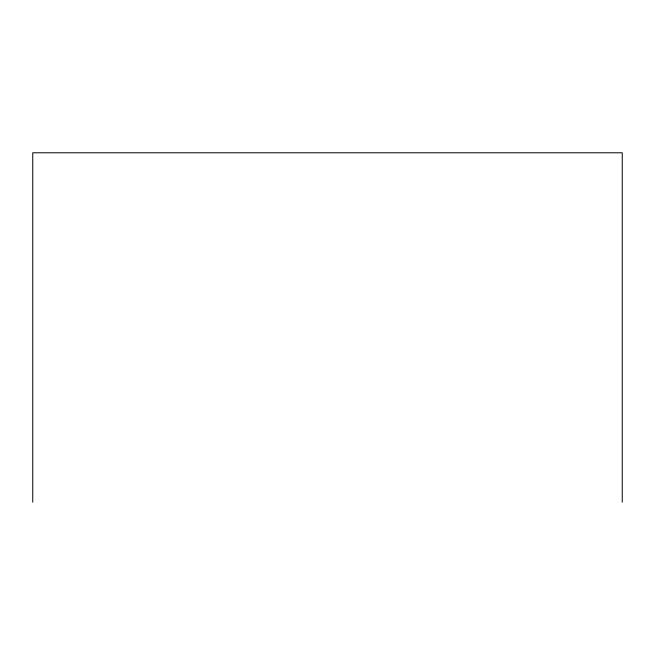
<?xml version="1.0" encoding="UTF-8"?>
<svg xmlns="http://www.w3.org/2000/svg" width="655" height="655" viewBox="0 0 655 655"><rect width="100%" height="100%" fill="white"/><g stroke="black" fill="none" stroke-linecap="round" stroke-linejoin="round"><path stroke-width="0.98" d="M622.25 502.213L622.25 152.787L32.75 152.787L32.75 502.213"/></g></svg>
